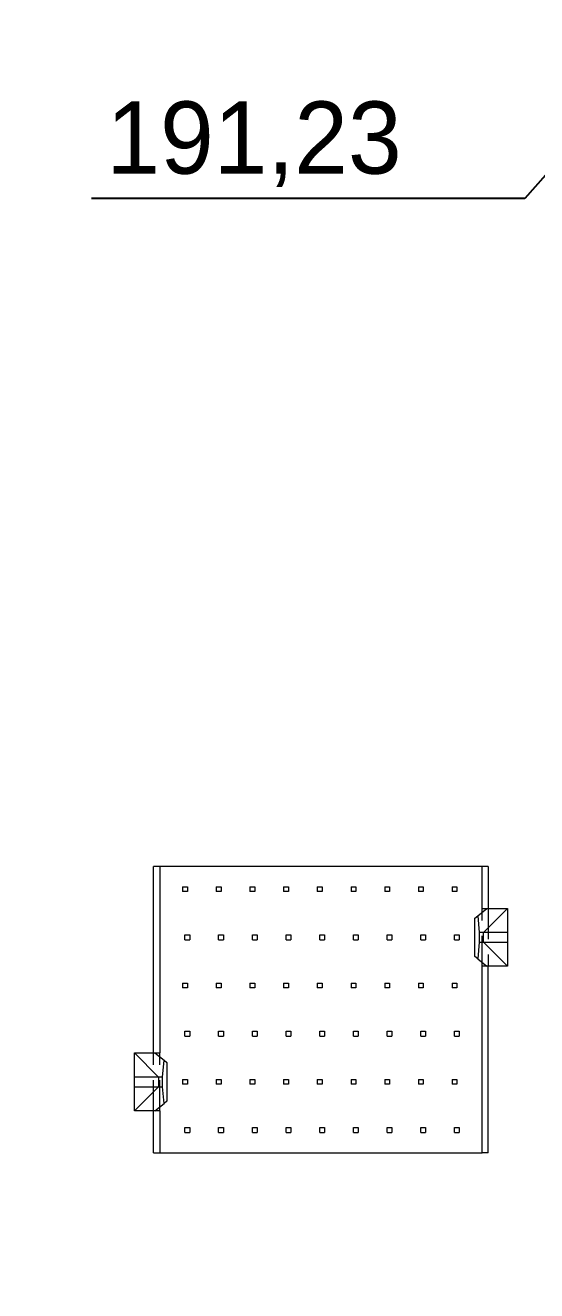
# Model space of a CAD drawing. Header units: millimetres. Extents: x -64 to 530, y -86 to 334.
# Drawn here: x 360 to 381.3, y 141.3 to 193.9 of the extents above; entities that cross this region are included whole.
import ezdxf

# ---------------------------------------------------------------- set-up
doc = ezdxf.new("R2010")
doc.units = ezdxf.units.MM
doc.header["$PDSIZE"] = -1
doc.linetypes.add('HIDDEN', pattern=[1.905, 1.27, -0.635])
doc.dimstyles.new('ISO-25', dxfattribs={"dimtxt": 2.5, "dimasz": 2.5, "dimexe": 1.25, "dimexo": 0.625, "dimtad": 1, "dimtxsty": 'Standard', "dimcen": 2.5, "dimadec": 0, "dimazin": 0, "dimtfac": 1, "dimtmove": 0, "dimatfit": 3, "dimfxl": 0, "dimarcsym": 0})

# ---------------------------------------------------------------- blocks, each defined once
blk = doc.blocks.new('*D35')
at = {"color": 0, "lineweight": -2}
for p, q in [((437.684, 297.079), (437.684, 315.579)), ((431.8, 293.079), (437.684, 297.079)), ((431.8, 279.9), (431.8, 293.079))]:
    blk.add_line(p, q, dxfattribs=at)
at = {"layer": 'Defpoints', "color": 0}
for p in [(437.684, 301.079), (431.8, 279.4), (0, 0)]:
    blk.add_point(p, dxfattribs=at)
at = {"color": 0, "insert": (435.434, 308.579), "char_height": 3, "attachment_point": 5, "rotation": 90}
blk.add_mtext('431,80', dxfattribs=at)
blk = doc.blocks.new('*D50')
at = {"color": 0, "lineweight": -2}
for p, q in [((411.281, 297.743), (411.281, 316.243)), ((415.9, 293.743), (411.281, 297.743)), ((415.9, 279.97), (415.9, 293.743))]:
    blk.add_line(p, q, dxfattribs=at)
at = {"layer": 'Defpoints', "color": 0}
for p in [(411.281, 301.743), (415.9, 279.47), (0, 0)]:
    blk.add_point(p, dxfattribs=at)
at = {"color": 0, "insert": (409.031, 309.243), "char_height": 3, "attachment_point": 5, "rotation": 90}
blk.add_mtext('415,90', dxfattribs=at)
blk = doc.blocks.new('*D51')
at = {"color": 0, "lineweight": -2}
for p, q in [((441.42, 274.4), (445.42, 275.871)), ((445.42, 275.871), (464.92, 275.871)), ((425.95, 274.4), (441.42, 274.4))]:
    blk.add_line(p, q, dxfattribs=at)
at = {"layer": 'Defpoints', "color": 0}
for p in [(449.42, 275.871), (425.45, 274.4), (0, 0)]:
    blk.add_point(p, dxfattribs=at)
at = {"color": 0, "insert": (457.42, 278.121), "char_height": 3, "attachment_point": 5}
blk.add_mtext('274,40', dxfattribs=at)
blk = doc.blocks.new('*D52')
at = {"color": 0, "lineweight": -2}
for p, q in [((423.283, 294.998), (423.283, 314.998)), ((425.45, 290.998), (423.283, 294.998)), ((425.45, 274.9), (425.45, 290.998))]:
    blk.add_line(p, q, dxfattribs=at)
at = {"layer": 'Defpoints', "color": 0}
for p in [(423.283, 298.998), (425.45, 274.4), (0, 0)]:
    blk.add_point(p, dxfattribs=at)
at = {"color": 0, "insert": (421.033, 307.248), "char_height": 3, "attachment_point": 5, "rotation": 90}
blk.add_mtext('425,45', dxfattribs=at)
blk = doc.blocks.new('*D53')
at = {"color": 0, "lineweight": -2}
for p, q in [((425.93, 198.05), (448.265, 198.05)), ((448.265, 198.05), (452.265, 194.721)), ((452.265, 194.721), (470.765, 194.721))]:
    blk.add_line(p, q, dxfattribs=at)
at = {"layer": 'Defpoints', "color": 0}
for p in [(425.43, 198.05), (456.265, 194.721), (0, 0)]:
    blk.add_point(p, dxfattribs=at)
at = {"color": 0, "insert": (463.765, 196.971), "char_height": 3, "attachment_point": 5}
blk.add_mtext('198,05', dxfattribs=at)
blk = doc.blocks.new('*D54')
at = {"color": 0, "lineweight": -2}
for p, q in [((450.176, 169.47), (454.176, 172.471)), ((454.176, 172.471), (473.176, 172.471)), ((430.3, 169.47), (450.176, 169.47))]:
    blk.add_line(p, q, dxfattribs=at)
at = {"layer": 'Defpoints', "color": 0}
for p in [(458.176, 172.471), (429.8, 169.47), (0, 0)]:
    blk.add_point(p, dxfattribs=at)
at = {"color": 0, "insert": (465.926, 174.721), "char_height": 3, "attachment_point": 5}
blk.add_mtext('169,47', dxfattribs=at)
blk = doc.blocks.new('*D56')
at = {"color": 0, "lineweight": -2}
for p, q in [((437.803, 215.414), (437.803, 235.414)), ((425.43, 211.414), (437.803, 215.414)), ((425.43, 198.55), (425.43, 211.414))]:
    blk.add_line(p, q, dxfattribs=at)
at = {"layer": 'Defpoints', "color": 0}
for p in [(437.803, 219.414), (425.43, 198.05), (0, 0)]:
    blk.add_point(p, dxfattribs=at)
at = {"color": 0, "insert": (435.553, 227.664), "char_height": 3, "attachment_point": 5, "rotation": 90}
blk.add_mtext('425,43', dxfattribs=at)
blk = doc.blocks.new('*D57')
at = {"color": 0, "lineweight": -2}
for p, q in [((428.671, 174.228), (428.671, 193.728)), ((429.8, 173.47), (428.671, 174.228)), ((429.8, 169.97), (429.8, 173.47))]:
    blk.add_line(p, q, dxfattribs=at)
at = {"layer": 'Defpoints', "color": 0}
for p in [(428.671, 178.228), (429.8, 169.47), (0, 0)]:
    blk.add_point(p, dxfattribs=at)
at = {"color": 0, "insert": (426.421, 186.228), "char_height": 3, "attachment_point": 5, "rotation": 90}
blk.add_mtext('429,80', dxfattribs=at)
blk = doc.blocks.new('*D58')
at = {"color": 0, "lineweight": -2}
for p, q in [((423.781, 143.834), (423.781, 163.834)), ((425.43, 139.834), (423.781, 143.834)), ((425.43, 133.55), (425.43, 139.834))]:
    blk.add_line(p, q, dxfattribs=at)
at = {"layer": 'Defpoints', "color": 0}
for p in [(423.781, 147.834), (425.43, 133.05), (0, 0)]:
    blk.add_point(p, dxfattribs=at)
at = {"color": 0, "insert": (421.531, 156.084), "char_height": 3, "attachment_point": 5, "rotation": 90}
blk.add_mtext('425,43', dxfattribs=at)
blk = doc.blocks.new('*D65')
at = {"color": 0, "lineweight": -2}
for p, q in [((432.3, 165.97), (448.401, 165.97)), ((448.401, 165.97), (452.401, 161.133)), ((452.401, 161.133), (471.401, 161.133))]:
    blk.add_line(p, q, dxfattribs=at)
at = {"layer": 'Defpoints', "color": 0}
for p in [(431.8, 165.97), (456.401, 161.133), (0, 0)]:
    blk.add_point(p, dxfattribs=at)
at = {"color": 0, "insert": (464.151, 163.383), "char_height": 3, "attachment_point": 5}
blk.add_mtext('165,97', dxfattribs=at)
blk = doc.blocks.new('*D66')
at = {"color": 0, "lineweight": -2}
for p, q in [((448.405, 172.97), (452.405, 180.55)), ((452.405, 180.55), (471.405, 180.55)), ((432.3, 172.97), (448.405, 172.97))]:
    blk.add_line(p, q, dxfattribs=at)
at = {"layer": 'Defpoints', "color": 0}
for p in [(456.405, 180.55), (431.8, 172.97), (0, 0)]:
    blk.add_point(p, dxfattribs=at)
at = {"color": 0, "insert": (464.155, 182.8), "char_height": 3, "attachment_point": 5}
blk.add_mtext('172,97', dxfattribs=at)
blk = doc.blocks.new('*D77')
at = {"color": 0, "lineweight": -2}
for p, q in [((404.526, 297.682), (404.526, 316.182)), ((412.401, 293.682), (404.526, 297.682)), ((412.401, 279.9), (412.401, 293.682))]:
    blk.add_line(p, q, dxfattribs=at)
at = {"layer": 'Defpoints', "color": 0}
for p in [(404.526, 301.682), (412.401, 279.4), (0, 0)]:
    blk.add_point(p, dxfattribs=at)
at = {"color": 0, "insert": (402.276, 309.182), "char_height": 3, "attachment_point": 5, "rotation": 90}
blk.add_mtext('412,40', dxfattribs=at)
blk = doc.blocks.new('*D78')
at = {"color": 0, "lineweight": -2}
for p, q in [((417.265, 297.291), (417.265, 315.791)), ((419.399, 293.291), (417.265, 297.291)), ((419.399, 279.9), (419.399, 293.291))]:
    blk.add_line(p, q, dxfattribs=at)
at = {"layer": 'Defpoints', "color": 0}
for p in [(417.265, 301.291), (419.399, 279.4), (0, 0)]:
    blk.add_point(p, dxfattribs=at)
at = {"color": 0, "insert": (415.015, 308.791), "char_height": 3, "attachment_point": 5, "rotation": 90}
blk.add_mtext('419,40', dxfattribs=at)
blk = doc.blocks.new('*D117')
at = {"color": 0, "lineweight": -2}
for p, q in [((384.771, 191.225), (380.771, 186.707)), ((393.742, 191.225), (384.771, 191.225)), ((380.771, 186.707), (362.771, 186.707))]:
    blk.add_line(p, q, dxfattribs=at)
at = {"layer": 'Defpoints', "color": 0}
for p in [(394.242, 191.225), (376.771, 186.707), (0, 0)]:
    blk.add_point(p, dxfattribs=at)
at = {"color": 0, "insert": (369.521, 188.957), "char_height": 3, "attachment_point": 5}
blk.add_mtext('191,23', dxfattribs=at)
blk = doc.blocks.new('*D118')
at = {"color": 0, "lineweight": -2}
for p, q in [((389.587, 199.576), (389.587, 219.576)), ((394.242, 195.576), (389.587, 199.576)), ((394.242, 191.725), (394.242, 195.576))]:
    blk.add_line(p, q, dxfattribs=at)
at = {"layer": 'Defpoints', "color": 0}
for p in [(389.587, 203.576), (394.242, 191.225), (0, 0)]:
    blk.add_point(p, dxfattribs=at)
at = {"color": 0, "insert": (387.337, 211.826), "char_height": 3, "attachment_point": 5, "rotation": 90}
blk.add_mtext('394,24', dxfattribs=at)
blk = doc.blocks.new('*D119')
at = {"color": 0, "lineweight": -2}
for p, q in [((393.843, 235.159), (393.843, 254.159)), ((396, 231.159), (393.843, 235.159)), ((396, 225.095), (396, 231.159))]:
    blk.add_line(p, q, dxfattribs=at)
at = {"layer": 'Defpoints', "color": 0}
for p in [(393.843, 239.159), (396, 224.595), (0, 0)]:
    blk.add_point(p, dxfattribs=at)
at = {"color": 0, "insert": (391.593, 246.909), "char_height": 3, "attachment_point": 5, "rotation": 90}
blk.add_mtext('396,00', dxfattribs=at)
blk = doc.blocks.new('*D120')
at = {"color": 0, "lineweight": -2}
for p, q in [((372.602, 236.309), (372.602, 255.809)), ((373.5, 232.309), (372.602, 236.309)), ((373.5, 225.095), (373.5, 232.309))]:
    blk.add_line(p, q, dxfattribs=at)
at = {"layer": 'Defpoints', "color": 0}
for p in [(372.602, 240.309), (373.5, 224.595), (0, 0)]:
    blk.add_point(p, dxfattribs=at)
at = {"color": 0, "insert": (370.352, 248.309), "char_height": 3, "attachment_point": 5, "rotation": 90}
blk.add_mtext('373,50', dxfattribs=at)
blk = doc.blocks.new('*D142')
at = {"color": 0, "lineweight": -2}
for p, q in [((401.115, 224.595), (405.115, 228.426)), ((405.115, 228.426), (425.115, 228.426)), ((396.5, 224.595), (401.115, 224.595))]:
    blk.add_line(p, q, dxfattribs=at)
at = {"layer": 'Defpoints', "color": 0}
for p in [(409.115, 228.426), (396, 224.595), (0, 0)]:
    blk.add_point(p, dxfattribs=at)
at = {"color": 0, "insert": (417.365, 230.676), "char_height": 3, "attachment_point": 5}
blk.add_mtext('224,59', dxfattribs=at)

msp = doc.modelspace()

# ---------------------------------------------------------------- linework, layer by layer
at = {"color": 7, "linetype": 'Continuous', "lineweight": 15}
for p, q in [((365.35, 151.22), (365.35, 158.97)), ((365.6, 158.97), (365.35, 158.97)), ((365.6, 158.97), (365.6, 151.22)), ((379, 158.97), (365.6, 158.97)), ((379, 157.22), (379, 158.97)), ((379.25, 158.97), (379, 158.97)), ((379.25, 158.97), (379.25, 157.22)), ((378.819, 156.915), (379.2, 157.22)), ((379, 157.22), (379.2, 157.22)), ((380.05, 157.22), (379.05, 156.22)), ((379.2, 157.22), (380.05, 157.22)), ((380.05, 157.22), (380.05, 156.22)), ((378.7, 156.82), (378.819, 156.915)), ((378.7, 155.22), (378.7, 156.82)), ((378.819, 156.915), (378.88, 156.22)), ((379.05, 156.22), (378.88, 156.22)), ((378.88, 156.22), (378.88, 155.82)), ((379.05, 155.82), (379.05, 156.22)), ((380.05, 156.22), (379.05, 156.22)), ((380.05, 156.22), (380.05, 155.82)), ((378.88, 155.82), (378.819, 155.125)), ((378.88, 155.82), (379.05, 155.82)), ((379.05, 155.82), (380.05, 155.82)), ((379.05, 155.82), (380.05, 154.82)), ((380.05, 155.82), (380.05, 154.82)), ((378.819, 155.125), (378.7, 155.22)), ((378.819, 155.125), (379.2, 154.82)), ((379, 147.07), (379, 154.82)), ((379.2, 154.82), (379, 154.82)), ((380.05, 154.82), (379.2, 154.82)), ((379.25, 147.07), (379.25, 154.82)), ((364.55, 151.22), (365.4, 151.22)), ((365.55, 150.22), (364.55, 151.22)), ((364.55, 150.22), (364.55, 151.22)), ((365.4, 151.22), (365.781, 150.915)), ((365.4, 151.22), (365.6, 151.22)), ((365.72, 150.22), (365.781, 150.915)), ((365.781, 150.915), (365.9, 150.82)), ((365.9, 150.82), (365.9, 149.22)), ((364.55, 149.82), (364.55, 150.22)), ((365.55, 150.22), (364.55, 150.22)), ((364.55, 148.82), (365.55, 149.82)), ((364.55, 149.82), (365.55, 149.82)), ((364.55, 148.82), (364.55, 149.82)), ((365.72, 150.22), (365.55, 150.22)), ((365.55, 150.22), (365.55, 149.82)), ((365.55, 149.82), (365.72, 149.82)), ((365.72, 149.82), (365.72, 150.22)), ((365.781, 149.125), (365.72, 149.82)), ((365.4, 148.82), (364.55, 148.82)), ((365.35, 147.07), (365.35, 148.82)), ((365.4, 148.82), (365.781, 149.125)), ((365.6, 148.82), (365.4, 148.82)), ((365.6, 148.82), (365.6, 147.07)), ((365.9, 149.22), (365.781, 149.125)), ((365.35, 147.07), (365.6, 147.07)), ((365.6, 147.07), (379, 147.07)), ((379.25, 147.07), (379, 147.07))]:
    msp.add_line(p, q, dxfattribs=at)
at = {"color": 7, "linetype": 'HIDDEN', "lineweight": 0}
for p, q in [((366.55, 158.12), (366.55, 157.92)), ((366.55, 158.12), (366.75, 158.12)), ((366.75, 157.92), (366.55, 157.92)), ((366.75, 158.12), (366.75, 157.92)), ((367.95, 158.12), (367.95, 157.92)), ((367.95, 158.12), (368.15, 158.12)), ((368.15, 157.92), (367.95, 157.92)), ((368.15, 158.12), (368.15, 157.92)), ((369.35, 158.12), (369.35, 157.92)), ((369.35, 158.12), (369.55, 158.12)), ((369.55, 157.92), (369.35, 157.92)), ((369.55, 158.12), (369.55, 157.92)), ((370.75, 158.12), (370.75, 157.92)), ((370.75, 158.12), (370.95, 158.12)), ((370.95, 157.92), (370.75, 157.92)), ((370.95, 158.12), (370.95, 157.92)), ((372.15, 158.12), (372.15, 157.92)), ((372.15, 158.12), (372.35, 158.12)), ((372.35, 157.92), (372.15, 157.92)), ((372.35, 158.12), (372.35, 157.92)), ((373.55, 158.12), (373.55, 157.92)), ((373.55, 158.12), (373.75, 158.12)), ((373.75, 157.92), (373.55, 157.92)), ((373.75, 158.12), (373.75, 157.92)), ((374.95, 158.12), (375.15, 158.12)), ((374.95, 158.12), (374.95, 157.92)), ((375.15, 157.92), (374.95, 157.92)), ((375.15, 158.12), (375.15, 157.92)), ((376.35, 158.12), (376.35, 157.92)), ((376.35, 158.12), (376.55, 158.12)), ((376.55, 157.92), (376.35, 157.92)), ((376.55, 158.12), (376.55, 157.92)), ((377.75, 158.12), (377.75, 157.92)), ((377.75, 158.12), (377.95, 158.12)), ((377.95, 157.92), (377.75, 157.92)), ((377.95, 158.12), (377.95, 157.92)), ((379, 154.82), (379, 157.22)), ((379.25, 157.22), (379.25, 154.82)), ((366.65, 156.12), (366.85, 156.12)), ((366.65, 155.92), (366.65, 156.12)), ((366.85, 156.12), (366.85, 155.92)), ((368.05, 156.12), (368.25, 156.12)), ((368.05, 155.92), (368.05, 156.12)), ((368.25, 156.12), (368.25, 155.92)), ((369.45, 156.12), (369.65, 156.12)), ((369.45, 155.92), (369.45, 156.12)), ((369.65, 156.12), (369.65, 155.92)), ((370.85, 156.12), (371.05, 156.12)), ((370.85, 155.92), (370.85, 156.12)), ((371.05, 156.12), (371.05, 155.92)), ((372.25, 156.12), (372.45, 156.12)), ((372.25, 155.92), (372.25, 156.12)), ((372.45, 156.12), (372.45, 155.92)), ((373.65, 156.12), (373.85, 156.12)), ((373.65, 155.92), (373.65, 156.12)), ((373.85, 156.12), (373.85, 155.92)), ((375.05, 156.12), (375.25, 156.12)), ((375.05, 155.92), (375.05, 156.12)), ((375.25, 156.12), (375.25, 155.92)), ((376.45, 156.12), (376.65, 156.12)), ((376.45, 155.92), (376.45, 156.12)), ((376.65, 156.12), (376.65, 155.92)), ((377.85, 156.12), (378.05, 156.12)), ((377.85, 155.92), (377.85, 156.12)), ((378.05, 156.12), (378.05, 155.92)), ((366.65, 155.92), (366.85, 155.92)), ((368.05, 155.92), (368.25, 155.92)), ((369.45, 155.92), (369.65, 155.92)), ((370.85, 155.92), (371.05, 155.92)), ((372.25, 155.92), (372.45, 155.92)), ((373.65, 155.92), (373.85, 155.92)), ((375.05, 155.92), (375.25, 155.92)), ((376.45, 155.92), (376.65, 155.92)), ((377.85, 155.92), (378.05, 155.92)), ((366.55, 154.12), (366.55, 153.92)), ((366.55, 154.12), (366.75, 154.12)), ((366.75, 154.12), (366.75, 153.92)), ((367.95, 154.12), (368.15, 154.12)), ((367.95, 154.12), (367.95, 153.92)), ((368.15, 154.12), (368.15, 153.92)), ((369.35, 154.12), (369.55, 154.12)), ((369.35, 154.12), (369.35, 153.92)), ((369.55, 154.12), (369.55, 153.92)), ((370.75, 154.12), (370.95, 154.12)), ((370.75, 154.12), (370.75, 153.92)), ((370.95, 154.12), (370.95, 153.92)), ((372.15, 154.12), (372.35, 154.12)), ((372.15, 154.12), (372.15, 153.92)), ((372.35, 154.12), (372.35, 153.92)), ((373.55, 154.12), (373.75, 154.12)), ((373.55, 154.12), (373.55, 153.92)), ((373.75, 154.12), (373.75, 153.92)), ((374.95, 154.12), (375.15, 154.12)), ((374.95, 154.12), (374.95, 153.92)), ((375.15, 154.12), (375.15, 153.92)), ((376.35, 154.12), (376.55, 154.12)), ((376.35, 154.12), (376.35, 153.92)), ((376.55, 154.12), (376.55, 153.92)), ((377.75, 154.12), (377.95, 154.12)), ((377.75, 154.12), (377.75, 153.92)), ((377.95, 154.12), (377.95, 153.92)), ((366.75, 153.92), (366.55, 153.92)), ((368.15, 153.92), (367.95, 153.92)), ((369.55, 153.92), (369.35, 153.92)), ((370.95, 153.92), (370.75, 153.92)), ((372.35, 153.92), (372.15, 153.92)), ((373.75, 153.92), (373.55, 153.92)), ((375.15, 153.92), (374.95, 153.92)), ((376.55, 153.92), (376.35, 153.92)), ((377.95, 153.92), (377.75, 153.92)), ((366.65, 152.12), (366.85, 152.12)), ((366.65, 151.92), (366.65, 152.12)), ((366.65, 151.92), (366.85, 151.92)), ((366.85, 152.12), (366.85, 151.92)), ((368.05, 152.12), (368.25, 152.12)), ((368.05, 151.92), (368.05, 152.12)), ((368.05, 151.92), (368.25, 151.92)), ((368.25, 152.12), (368.25, 151.92)), ((369.45, 152.12), (369.65, 152.12)), ((369.45, 151.92), (369.45, 152.12)), ((369.45, 151.92), (369.65, 151.92)), ((369.65, 152.12), (369.65, 151.92)), ((370.85, 151.92), (370.85, 152.12)), ((370.85, 152.12), (371.05, 152.12)), ((370.85, 151.92), (371.05, 151.92)), ((371.05, 152.12), (371.05, 151.92)), ((372.25, 152.12), (372.45, 152.12)), ((372.25, 151.92), (372.25, 152.12)), ((372.25, 151.92), (372.45, 151.92)), ((372.45, 152.12), (372.45, 151.92)), ((373.65, 152.12), (373.85, 152.12)), ((373.65, 151.92), (373.65, 152.12)), ((373.65, 151.92), (373.85, 151.92)), ((373.85, 152.12), (373.85, 151.92)), ((375.05, 152.12), (375.25, 152.12)), ((375.05, 151.92), (375.05, 152.12)), ((375.05, 151.92), (375.25, 151.92)), ((375.25, 152.12), (375.25, 151.92)), ((376.45, 152.12), (376.65, 152.12)), ((376.45, 151.92), (376.45, 152.12)), ((376.45, 151.92), (376.65, 151.92)), ((376.65, 152.12), (376.65, 151.92)), ((377.85, 151.92), (377.85, 152.12)), ((377.85, 152.12), (378.05, 152.12)), ((377.85, 151.92), (378.05, 151.92)), ((378.05, 152.12), (378.05, 151.92)), ((365.35, 148.82), (365.35, 151.22)), ((365.6, 148.82), (365.6, 151.22)), ((366.55, 150.12), (366.75, 150.12)), ((366.55, 150.12), (366.55, 149.92)), ((366.75, 149.92), (366.55, 149.92)), ((366.75, 150.12), (366.75, 149.92)), ((367.95, 150.12), (368.15, 150.12)), ((367.95, 150.12), (367.95, 149.92)), ((368.15, 149.92), (367.95, 149.92)), ((368.15, 150.12), (368.15, 149.92)), ((369.35, 150.12), (369.55, 150.12)), ((369.35, 150.12), (369.35, 149.92)), ((369.55, 149.92), (369.35, 149.92)), ((369.55, 150.12), (369.55, 149.92)), ((370.75, 150.12), (370.95, 150.12)), ((370.75, 150.12), (370.75, 149.92)), ((370.95, 149.92), (370.75, 149.92)), ((370.95, 150.12), (370.95, 149.92)), ((372.15, 150.12), (372.35, 150.12)), ((372.15, 150.12), (372.15, 149.92)), ((372.35, 149.92), (372.15, 149.92)), ((372.35, 150.12), (372.35, 149.92)), ((373.55, 150.12), (373.75, 150.12)), ((373.55, 150.12), (373.55, 149.92)), ((373.75, 149.92), (373.55, 149.92)), ((373.75, 150.12), (373.75, 149.92)), ((374.95, 150.12), (375.15, 150.12)), ((374.95, 150.12), (374.95, 149.92)), ((375.15, 149.92), (374.95, 149.92)), ((375.15, 150.12), (375.15, 149.92)), ((376.35, 150.12), (376.35, 149.92)), ((376.35, 150.12), (376.55, 150.12)), ((376.55, 149.92), (376.35, 149.92)), ((376.55, 150.12), (376.55, 149.92)), ((377.75, 150.12), (377.95, 150.12)), ((377.75, 150.12), (377.75, 149.92)), ((377.95, 149.92), (377.75, 149.92)), ((377.95, 150.12), (377.95, 149.92)), ((366.65, 148.12), (366.85, 148.12)), ((366.65, 147.92), (366.65, 148.12)), ((366.65, 147.92), (366.85, 147.92)), ((366.85, 148.12), (366.85, 147.92)), ((368.05, 148.12), (368.25, 148.12)), ((368.05, 147.92), (368.05, 148.12)), ((368.05, 147.92), (368.25, 147.92)), ((368.25, 148.12), (368.25, 147.92)), ((369.45, 147.92), (369.45, 148.12)), ((369.45, 148.12), (369.65, 148.12)), ((369.45, 147.92), (369.65, 147.92)), ((369.65, 148.12), (369.65, 147.92)), ((370.85, 148.12), (371.05, 148.12)), ((370.85, 147.92), (370.85, 148.12)), ((370.85, 147.92), (371.05, 147.92)), ((371.05, 148.12), (371.05, 147.92)), ((372.25, 147.92), (372.25, 148.12)), ((372.25, 148.12), (372.45, 148.12)), ((372.25, 147.92), (372.45, 147.92)), ((372.45, 148.12), (372.45, 147.92)), ((373.65, 148.12), (373.85, 148.12)), ((373.65, 147.92), (373.65, 148.12)), ((373.65, 147.92), (373.85, 147.92)), ((373.85, 148.12), (373.85, 147.92)), ((375.05, 147.92), (375.05, 148.12)), ((375.05, 148.12), (375.25, 148.12)), ((375.05, 147.92), (375.25, 147.92)), ((375.25, 148.12), (375.25, 147.92)), ((376.45, 147.92), (376.45, 148.12)), ((376.45, 148.12), (376.65, 148.12)), ((376.45, 147.92), (376.65, 147.92)), ((376.65, 148.12), (376.65, 147.92)), ((377.85, 147.92), (377.85, 148.12)), ((377.85, 148.12), (378.05, 148.12)), ((377.85, 147.92), (378.05, 147.92)), ((378.05, 148.12), (378.05, 147.92))]:
    msp.add_line(p, q, dxfattribs=at)

# ---------------------------------------------------------------- dimensions: what is measured, and where the dimension line sits
for feature_location, offset, dtype, picture, middle in [((415.9, 279.47), (-4.619, 22.273), 1, '*D50', (409.031, 309.243)), ((412.401, 279.4), (-7.875, 22.282), 1, '*D77', (402.276, 309.182)), ((419.399, 279.4), (-2.134, 21.891), 1, '*D78', (415.015, 308.791)), ((431.8, 279.4), (5.884, 21.679), 1, '*D35', (435.434, 308.579)), ((425.45, 274.4), (-2.167, 24.598), 1, '*D52', (421.033, 307.248)), ((425.45, 274.4), (23.97, 1.471), 0, '*D51', (457.42, 278.121)), ((373.5, 224.595), (-0.898, 15.714), 1, '*D120', (370.352, 248.309)), ((396, 224.595), (-2.157, 14.564), 1, '*D119', (391.593, 246.909)), ((425.43, 198.05), (12.373, 21.364), 1, '*D56', (435.553, 227.664)), ((396, 224.59499), (13.11539, 3.83088), 0, '*D142', (417.3654, 230.67587)), ((394.242, 191.225), (-4.655, 12.351), 1, '*D118', (387.337, 211.826)), ((425.43, 198.05), (30.835, -3.329), 0, '*D53', (463.765, 196.971)), ((429.8, 169.47), (-1.129, 8.758), 1, '*D57', (426.421, 186.228)), ((394.242, 191.2254), (-17.4707, -4.5184), 0, '*D117', (369.5213, 188.957)), ((431.8, 172.97), (24.605, 7.58), 0, '*D66', (464.155, 182.8)), ((429.8, 169.47), (28.376, 3.001), 0, '*D54', (465.926, 174.721)), ((431.8, 165.97), (24.601, -4.837), 0, '*D65', (464.151, 163.383)), ((425.43, 133.05), (-1.649, 14.784), 1, '*D58', (421.531, 156.084))]:
    dim = msp.add_ordinate_dim(feature_location=feature_location, offset=offset, dtype=dtype, origin=(0, 0), dimstyle='ISO-25', override={"dimtxt": 3, "dimasz": 2, "dimexe": 0.5, "dimexo": 0.5, "dimgap": 0.5, "dimzin": 0, "dimadec": 2, "dimtzin": 0})
    dim.commit()
    dim.dimension.update_dxf_attribs({"geometry": picture, "text_midpoint": middle})

doc.saveas('drawing.dxf')
